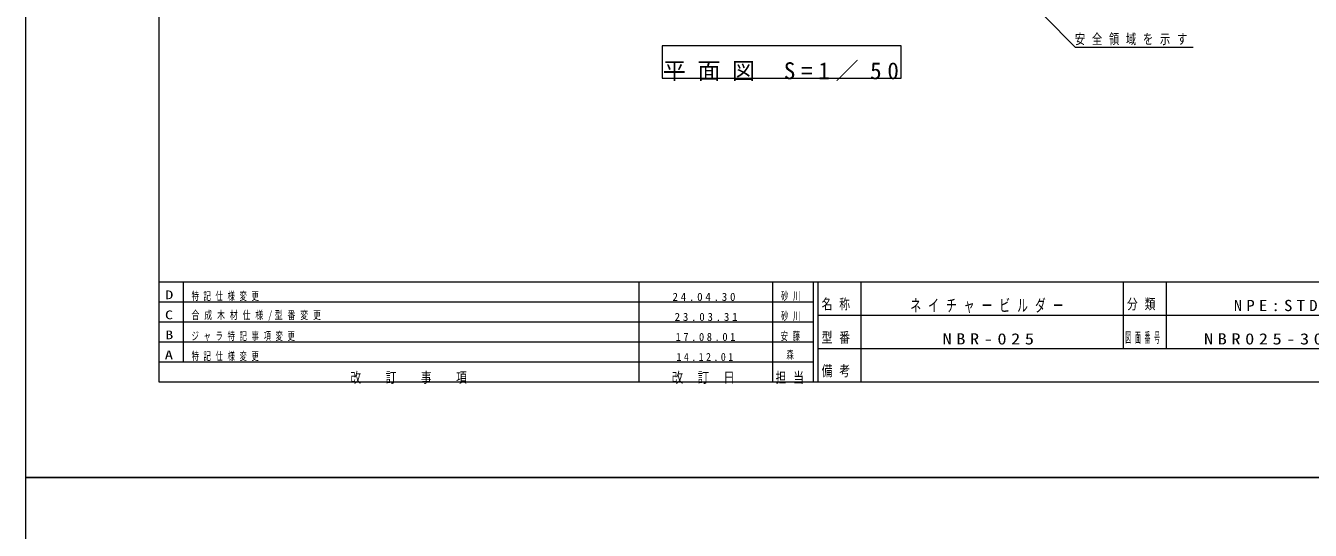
# Model space of a CAD drawing. Units: millimetres on the paper. Extents: x 0 to 420, y -594 to 297.
# Drawn here: x 0 to 269.2, y -11.1 to 94.7 of the extents above; entities that cross this region are included whole.
import ezdxf
from ezdxf.enums import TextEntityAlignment as Align

# ---------------------------------------------------------------- set-up
doc = ezdxf.new("R2010")
doc.units = ezdxf.units.MM
for name, color, linetype, lineweight in [('0_2', 7, 'Continuous', 13), ('2D', 7, 'Continuous', 13), ('2D_DIMENSION', 7, 'Continuous', 13), ('FMT', 7, 'Continuous', 13), ('FMT-TXT', 7, 'Continuous', 13), ('TEXT', 7, 'Continuous', 13)]:
    doc.layers.add(name, color=color, linetype=linetype, lineweight=lineweight)
doc.styles.add('ＭＳ ゴシック', font='')
doc.styles.get('ＭＳ ゴシック').set_extended_font_data('MS Gothic')

msp = doc.modelspace()

# ---------------------------------------------------------------- linework, layer by layer
at = {"layer": '0_2'}
for p, q in [((0, 0), (0, 297)), ((0, -297), (0, 0)), ((0, 0), (420, 0)), ((420, 0), (0, 0))]:
    msp.add_line(p, q, dxfattribs=at)
at = {"layer": '2D'}
for p, q in [((133.38, 90.481), (133.38, 83.721)), ((183.457, 90.481), (133.38, 90.481)), ((183.457, 83.721), (183.457, 90.481)), ((133.38, 83.721), (183.457, 83.721))]:
    msp.add_line(p, q, dxfattribs=at)
at = {"layer": '2D_DIMENSION'}
for p, q in [((213.505, 96.674), (219.912, 90.205)), ((219.912, 90.205), (244.669, 90.205))]:
    msp.add_line(p, q, dxfattribs=at)
at = {"layer": 'FMT'}
for p, q in [((28, 20), (28, 277)), ((28, 41), (403, 41)), ((33, 41), (33, 24.2)), ((128.5, 41), (128.5, 20)), ((156.5, 41), (156.5, 20)), ((165, 41), (165, 20)), ((166, 41), (166, 20)), ((175, 41), (175, 20)), ((230, 41), (230, 27)), ((239, 41), (239, 27)), ((28, 36.8), (165, 36.8)), ((28, 32.6), (165, 32.6)), ((166, 34), (306, 34)), ((28, 28.4), (165, 28.4)), ((166, 27), (306, 27)), ((28, 24.2), (165, 24.2)), ((403, 20), (28, 20))]:
    msp.add_line(p, q, dxfattribs=at)

# ---------------------------------------------------------------- texts
at = {"layer": '2D_DIMENSION', "insert": (219.872, 90.606), "char_height": 2.124, "attachment_point": 7, "style": 'ＭＳ ゴシック'}
msp.add_mtext('\\T1.64;\\W0.75;安全領域を示す', dxfattribs=at)
at = {"layer": 'FMT-TXT', "style": 'ＭＳ ゴシック'}
for s, height, width, p in [('D', 1.833, 1.35, (29.25, 36.817)), ('C', 1.833, 1.35, (29.19, 32.617)), ('B', 1.833, 1.35, (29.25, 28.417)), ('A', 1.833, 1.4, (29.131, 24.217)), ('森', 1.686, 0.65, (159.439, 24.383))]:
    msp.add_text(s, height=height, dxfattribs=dict(at, width=width)).set_placement(p, align=Align.BOTTOM_LEFT)
at = {"layer": 'FMT-TXT', "attachment_point": 7, "style": 'ＭＳ ゴシック'}
for s, insert, char_height in [('\\T1.64;\\W0.65;特記仕様変更', (34.755, 36.983), 1.686), ('\\T1.5;24.04.30', (135.551, 36.983), 1.686), ('\\T1.64;\\W0.65;砂川', (158.266, 36.983), 1.686), ('\\T1.64;\\W0.75;名称', (166.8, 35), 2.199), ('\\T1.64;\\W0.65;ネイチャービルダー', (185.385, 34.467), 2.566), ('\\T1.64;\\W0.75;分類', (230.8, 35), 2.199), ('\\T1.62;\\W0.7;合成木材仕様/型番変更', (34.755, 32.783), 1.686), ('\\T1.5;\\W1.1;NPE:STD', (253.174, 34.833), 2.346), ('\\T1.5;23.03.31', (135.994, 32.783), 1.686), ('\\T1.64;\\W0.65;砂川', (158.266, 32.783), 1.686), ('\\T1.64;\\W0.65;ジャラ特記事項変更', (34.755, 28.583), 1.686), ('\\T1.5;\\W0.95;17.08.01', (136.191, 28.583), 1.686), ('\\T1.64;\\W0.65;安藤', (158.197, 28.583), 1.686), ('\\T1.64;\\W0.75;型番', (166.8, 28), 2.199), ('\\T1.5;\\W1.2;NBR-025', (192.146, 27.833), 2.346), ('\\T1.64;\\W0.4;図面番号', (230.43, 28), 2.199), ('\\T1.5;\\W1.2;NBR025-301D', (246.934, 27.833), 2.346), ('\\T1.64;\\W0.65;特記仕様変更', (34.755, 24.383), 1.686), ('\\T1.5;\\W0.9;14.12.01', (136.389, 24.383), 1.686), ('\\T1.64;\\W0.75;改\u3000訂\u3000事\u3000項', (68.05, 19.6), 2.199), ('\\T1.5;\\W0.8;改\\~訂\\~日', (135.4, 19.6), 2.199), ('\\T1.64;\\W0.75;担当', (157.15, 19.6), 2.199), ('\\T1.64;\\W0.75;備考', (166.8, 21), 2.199)]:
    msp.add_mtext(s, dxfattribs=dict(at, insert=insert, char_height=char_height))
at = {"layer": 'TEXT', "insert": (133.541, 83.077), "char_height": 3.54, "attachment_point": 7, "style": 'ＭＳ ゴシック'}
msp.add_mtext('\\T1.5;平面図\\~S=1／50', dxfattribs=at)

doc.saveas('drawing.dxf')
